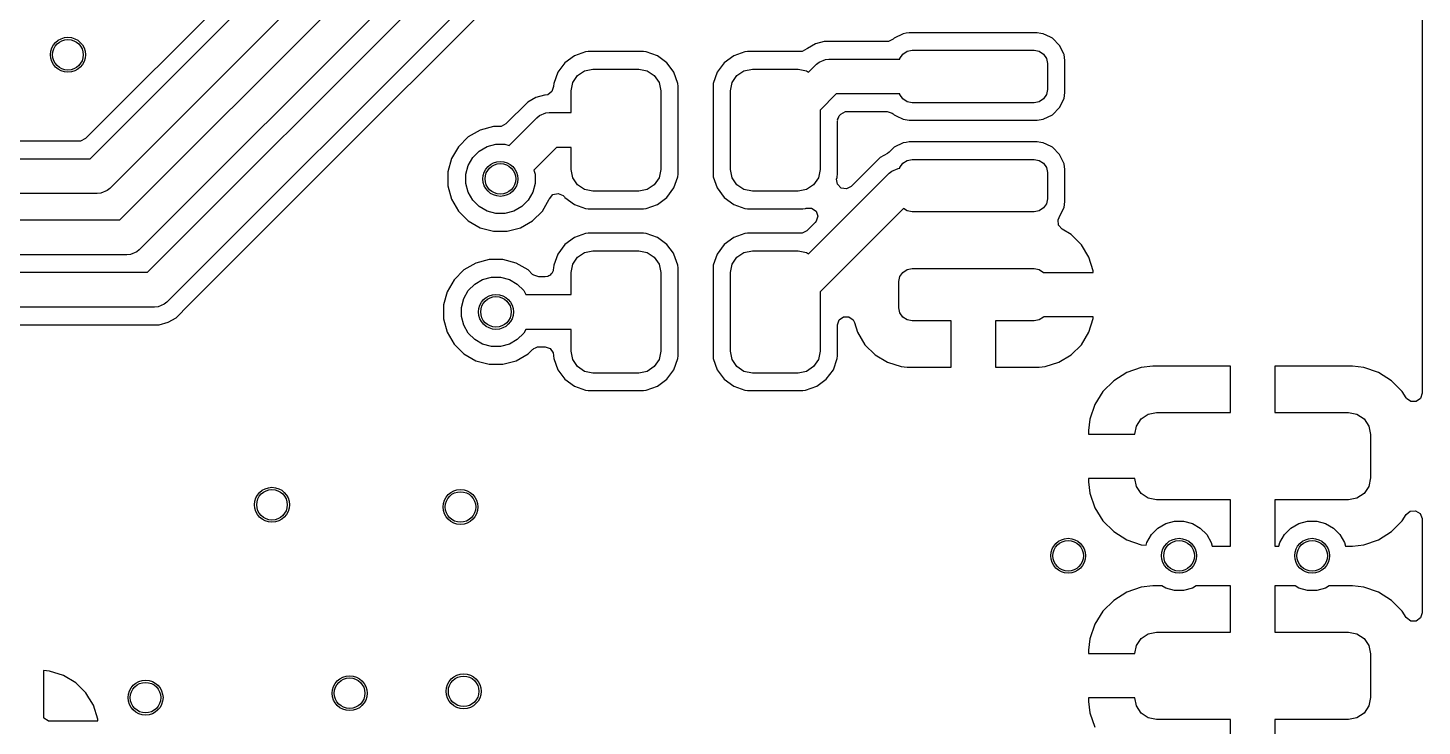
# Model space of a CAD drawing. Extents: x 3.9 to 7.48, y -4.89 to -2.91.
# Drawn here: x 6.85 to 7.478, y -3.614 to -3.299 of the extents above; entities that cross this region are included whole.
import ezdxf

# ---------------------------------------------------------------- set-up
doc = ezdxf.new("R2010")
doc.units = 0
doc.header["$MEASUREMENT"] = 0
doc.layers.add('BLACK', color=7, linetype='CONTINUOUS')

msp = doc.modelspace()

# ---------------------------------------------------------------- linework, layer by layer
at = {"layer": 'BLACK', "linetype": 'CONTINUOUS'}
for p, q in [((7.47826, -3.0308), (7.47826, -3.46423)), ((6.89104, -3.38602), (7.10688, -3.17018)), ((7.04977, -3.17513), (6.87553, -3.34936)), ((6.87766, -3.3584), (7.0588, -3.17726)), ((7.12032, -3.17901), (6.89986, -3.39946)), ((7.07224, -3.18608), (6.88649, -3.37184)), ((6.90349, -3.40964), (7.07518, -3.23795)), ((7.08401, -3.25139), (6.91232, -3.42308)), ((6.98216, -3.3644), (7.08116, -3.2654)), ((7.20469, -3.30664), (7.2011, -3.30872)), ((7.20469, -3.30664), (7.20469, -3.30664)), ((7.20469, -3.30664), (7.20469, -3.30664)), ((7.20871, -3.30557), (7.20469, -3.30664)), ((7.21286, -3.30557), (7.20871, -3.30557)), ((7.23701, -3.30557), (7.21286, -3.30557)), ((7.23762, -3.30552), (7.23701, -3.30557)), ((7.23977, -3.30443), (7.23762, -3.30552)), ((7.24015, -3.30404), (7.23977, -3.30443)), ((7.24429, -3.30202), (7.24015, -3.30404)), ((7.24015, -3.30404), (7.24015, -3.30404)), ((7.24015, -3.30404), (7.24015, -3.30404)), ((7.24563, -3.30183), (7.24429, -3.30202)), ((7.24697, -3.30163), (7.24563, -3.30183)), ((7.30471, -3.30163), (7.24697, -3.30163)), ((7.30632, -3.30187), (7.30471, -3.30163)), ((7.30739, -3.30202), (7.30632, -3.30187)), ((7.31071, -3.30365), (7.30739, -3.30202)), ((7.31153, -3.30404), (7.31071, -3.30365)), ((7.31478, -3.3073), (7.31153, -3.30404)), ((7.09603, -3.31194), (7.09173, -3.31512)), ((7.10108, -3.31018), (7.09603, -3.31194)), ((7.10228, -3.31006), (7.10108, -3.31018)), ((7.10108, -3.31018), (7.10108, -3.31018)), ((7.12722, -3.31006), (7.10228, -3.31006)), ((7.10228, -3.31006), (7.10228, -3.31006)), ((7.12842, -3.31018), (7.12722, -3.31006)), ((7.12722, -3.31006), (7.12722, -3.31006)), ((7.13347, -3.31194), (7.12842, -3.31018)), ((7.12842, -3.31018), (7.12842, -3.31018)), ((7.13777, -3.31512), (7.13347, -3.31194)), ((7.16788, -3.31194), (7.16358, -3.31512)), ((7.17293, -3.31018), (7.16788, -3.31194)), ((7.17413, -3.31006), (7.17293, -3.31018)), ((7.17293, -3.31018), (7.17293, -3.31018)), ((7.19814, -3.31006), (7.17413, -3.31006)), ((7.19875, -3.31002), (7.19814, -3.31006)), ((7.2009, -3.30892), (7.19875, -3.31002)), ((7.2011, -3.30872), (7.2009, -3.30892)), ((7.2011, -3.30872), (7.2011, -3.30872)), ((7.2011, -3.30872), (7.2011, -3.30872)), ((7.24283, -3.31317), (7.24411, -3.31125)), ((7.24411, -3.31125), (7.24602, -3.30997)), ((7.24602, -3.30997), (7.24828, -3.30952)), ((7.24828, -3.30952), (7.3034, -3.30952)), ((7.3034, -3.30952), (7.30566, -3.30997)), ((7.30566, -3.30997), (7.30758, -3.31125)), ((7.30758, -3.31125), (7.30886, -3.31317)), ((7.31548, -3.30872), (7.31478, -3.3073)), ((7.3167, -3.31121), (7.31548, -3.30872)), ((7.31681, -3.31144), (7.3167, -3.31121)), ((7.3172, -3.31412), (7.31681, -3.31144)), ((7.09173, -3.31512), (7.08856, -3.31942)), ((7.09173, -3.31512), (7.09173, -3.31512)), ((7.09746, -3.32084), (7.10065, -3.31871)), ((7.10065, -3.31871), (7.10441, -3.31796)), ((7.10441, -3.31796), (7.12508, -3.31796)), ((7.12508, -3.31796), (7.12885, -3.31871)), ((7.12885, -3.31871), (7.13204, -3.32084)), ((7.14018, -3.31839), (7.13777, -3.31512)), ((7.13777, -3.31512), (7.13777, -3.31512)), ((7.13777, -3.31512), (7.13777, -3.31512)), ((7.13777, -3.31512), (7.13777, -3.31512)), ((7.13777, -3.31512), (7.13777, -3.31512)), ((7.14094, -3.31942), (7.14018, -3.31839)), ((7.16358, -3.31512), (7.16041, -3.31942)), ((7.16358, -3.31512), (7.16358, -3.31512)), ((7.16931, -3.32084), (7.1725, -3.31871)), ((7.1725, -3.31871), (7.17627, -3.31796)), ((7.17627, -3.31796), (7.19693, -3.31796)), ((7.19693, -3.31796), (7.2007, -3.31871)), ((7.2007, -3.31871), (7.20164, -3.31934)), ((7.20164, -3.31934), (7.20521, -3.31577)), ((7.20521, -3.31577), (7.20641, -3.31479)), ((7.20641, -3.31479), (7.20925, -3.31361)), ((7.20925, -3.31361), (7.21078, -3.31346)), ((7.21078, -3.31346), (7.24277, -3.31346)), ((7.24277, -3.31346), (7.24283, -3.31317)), ((7.30886, -3.31317), (7.3093, -3.31543)), ((7.3093, -3.31543), (7.3093, -3.32724)), ((7.3172, -3.32855), (7.3172, -3.31412)), ((7.08679, -3.32447), (7.08668, -3.32566)), ((7.08856, -3.31942), (7.08679, -3.32447)), ((7.08679, -3.32447), (7.08679, -3.32447)), ((7.09457, -3.3278), (7.09532, -3.32403)), ((7.09532, -3.32403), (7.09746, -3.32084)), ((7.13204, -3.32084), (7.13418, -3.32403)), ((7.13418, -3.32403), (7.13493, -3.3278)), ((7.14271, -3.32447), (7.14094, -3.31942)), ((7.14282, -3.32566), (7.14271, -3.32447)), ((7.14271, -3.32447), (7.14271, -3.32447)), ((7.15864, -3.32447), (7.15853, -3.32566)), ((7.16041, -3.31942), (7.15864, -3.32447)), ((7.15864, -3.32447), (7.15864, -3.32447)), ((7.16642, -3.3278), (7.16717, -3.32403)), ((7.16717, -3.32403), (7.16931, -3.32084)), ((7.07859, -3.33082), (7.07499, -3.3329)), ((7.0826, -3.32975), (7.07859, -3.33082)), ((7.07859, -3.33082), (7.07859, -3.33082)), ((7.08278, -3.32975), (7.0826, -3.32975)), ((7.08399, -3.32956), (7.08278, -3.32975)), ((7.08593, -3.32814), (7.08399, -3.32956)), ((7.08668, -3.32585), (7.08593, -3.32814)), ((7.08668, -3.32566), (7.08668, -3.32585)), ((7.09457, -3.33764), (7.09457, -3.3278)), ((7.13493, -3.3278), (7.13493, -3.36323)), ((7.14282, -3.36537), (7.14282, -3.32566)), ((7.14282, -3.32566), (7.14282, -3.32566)), ((7.15853, -3.32566), (7.15853, -3.36537)), ((7.16642, -3.36323), (7.16642, -3.3278)), ((7.21404, -3.32921), (7.20678, -3.33648)), ((7.24277, -3.32921), (7.21404, -3.32921)), ((7.24283, -3.3295), (7.24277, -3.32921)), ((7.24411, -3.33142), (7.24283, -3.3295)), ((7.24602, -3.3327), (7.24411, -3.33142)), ((7.30758, -3.33142), (7.30566, -3.3327)), ((7.30886, -3.3295), (7.30758, -3.33142)), ((7.3093, -3.32724), (7.30886, -3.3295)), ((7.31478, -3.33537), (7.31681, -3.33123)), ((7.31681, -3.33123), (7.3172, -3.32855)), ((7.07206, -3.33584), (7.06815, -3.33974)), ((7.07499, -3.3329), (7.07206, -3.33584)), ((7.07206, -3.33584), (7.07206, -3.33584)), ((7.0803, -3.33897), (7.08314, -3.33779)), ((7.08314, -3.33779), (7.08467, -3.33764)), ((7.08467, -3.33764), (7.09457, -3.33764)), ((7.20678, -3.33648), (7.20678, -3.36323)), ((7.21617, -3.33825), (7.21832, -3.33715)), ((7.21832, -3.33715), (7.21893, -3.3371)), ((7.21893, -3.3371), (7.23701, -3.3371)), ((7.23701, -3.3371), (7.2393, -3.33785)), ((7.2393, -3.33785), (7.23977, -3.33824)), ((7.24828, -3.33315), (7.24602, -3.3327)), ((7.3034, -3.33315), (7.24828, -3.33315)), ((7.30566, -3.3327), (7.3034, -3.33315)), ((7.31153, -3.33863), (7.31478, -3.33537)), ((7.05956, -3.34388), (7.05355, -3.34549)), ((7.0624, -3.34388), (7.05956, -3.34388)), ((7.06301, -3.34383), (7.0624, -3.34388)), ((7.06516, -3.34273), (7.06301, -3.34383)), ((7.06815, -3.33974), (7.06516, -3.34273)), ((7.06664, -3.35242), (7.07911, -3.33995)), ((7.07911, -3.33995), (7.0803, -3.33897)), ((7.21467, -3.34136), (7.21477, -3.34106)), ((7.21467, -3.36537), (7.21467, -3.34136)), ((7.21472, -3.34075), (7.21513, -3.33994)), ((7.21477, -3.34106), (7.21472, -3.34075)), ((7.21513, -3.33994), (7.21542, -3.33907)), ((7.21542, -3.33907), (7.21581, -3.3386)), ((7.21581, -3.3386), (7.21617, -3.33825)), ((7.23977, -3.33824), (7.24015, -3.33863)), ((7.24015, -3.33863), (7.24105, -3.33907)), ((7.24105, -3.33907), (7.24429, -3.34065)), ((7.24429, -3.34065), (7.24429, -3.34065)), ((7.24429, -3.34065), (7.24429, -3.34065)), ((7.24429, -3.34065), (7.24697, -3.34104)), ((7.24697, -3.34104), (7.24697, -3.34104)), ((7.24697, -3.34104), (7.30471, -3.34104)), ((7.30471, -3.34104), (7.30739, -3.34065)), ((7.30471, -3.34104), (7.30471, -3.34104)), ((7.30739, -3.34065), (7.31153, -3.33863)), ((6.87277, -3.35051), (6.55653, -3.35051)), ((6.87338, -3.35046), (6.87277, -3.35051)), ((6.87553, -3.34936), (6.87338, -3.35046)), ((7.04816, -3.3486), (7.04376, -3.353)), ((7.05355, -3.34549), (7.04816, -3.3486)), ((7.04376, -3.353), (7.04064, -3.35839)), ((7.05018, -3.35793), (7.05309, -3.35502)), ((7.05309, -3.35502), (7.05665, -3.35297)), ((7.05665, -3.35297), (7.06062, -3.3519)), ((7.06062, -3.3519), (7.06473, -3.3519)), ((7.06473, -3.3519), (7.06664, -3.35242)), ((7.08794, -3.35339), (7.07778, -3.36355)), ((7.09457, -3.35339), (7.08794, -3.35339)), ((7.09457, -3.36323), (7.09457, -3.35339)), ((7.23721, -3.35601), (7.23389, -3.35793)), ((7.23801, -3.35539), (7.23721, -3.35601)), ((7.24015, -3.35326), (7.23801, -3.35539)), ((7.24429, -3.35123), (7.24015, -3.35326)), ((7.24563, -3.35104), (7.24429, -3.35123)), ((7.24697, -3.35084), (7.24563, -3.35104)), ((7.30471, -3.35084), (7.24697, -3.35084)), ((7.30632, -3.35108), (7.30471, -3.35084)), ((7.30739, -3.35123), (7.30632, -3.35108)), ((7.31094, -3.35297), (7.30739, -3.35123)), ((7.31153, -3.35326), (7.31094, -3.35297)), ((7.31478, -3.35651), (7.31153, -3.35326)), ((7.31626, -3.35953), (7.31478, -3.35651)), ((7.31478, -3.35651), (7.31478, -3.35651)), ((6.50511, -3.3584), (6.87766, -3.3584)), ((7.04064, -3.35839), (7.03903, -3.3644)), ((7.04706, -3.36546), (7.04813, -3.36149)), ((7.04813, -3.36149), (7.05018, -3.35793)), ((7.09532, -3.367), (7.09457, -3.36323)), ((7.13493, -3.36323), (7.13418, -3.367)), ((7.16717, -3.367), (7.16642, -3.36323)), ((7.20678, -3.36323), (7.20603, -3.367)), ((7.23389, -3.35793), (7.22088, -3.37094)), ((7.23389, -3.35793), (7.23389, -3.35793)), ((7.23919, -3.364), (7.24203, -3.36283)), ((7.24203, -3.36283), (7.24275, -3.36275)), ((7.24275, -3.36275), (7.24283, -3.36238)), ((7.24283, -3.36238), (7.24411, -3.36047)), ((7.24411, -3.36047), (7.24602, -3.35919)), ((7.24602, -3.35919), (7.24828, -3.35874)), ((7.24828, -3.35874), (7.3034, -3.35874)), ((7.3034, -3.35874), (7.30566, -3.35919)), ((7.30566, -3.35919), (7.30758, -3.36047)), ((7.30758, -3.36047), (7.30886, -3.36238)), ((7.30886, -3.36238), (7.3093, -3.36464)), ((7.31681, -3.36065), (7.31626, -3.35953)), ((7.3172, -3.36333), (7.31681, -3.36065)), ((6.92216, -3.4244), (6.98216, -3.3644)), ((7.03903, -3.3644), (7.03903, -3.37063)), ((7.04706, -3.36957), (7.04706, -3.36546)), ((7.07778, -3.36355), (7.07829, -3.36546)), ((7.07829, -3.36546), (7.07829, -3.36957)), ((7.09746, -3.37019), (7.09532, -3.367)), ((7.13418, -3.367), (7.13204, -3.37019)), ((7.14094, -3.37161), (7.14271, -3.36657)), ((7.14271, -3.36657), (7.14282, -3.36537)), ((7.14282, -3.36537), (7.14282, -3.36537)), ((7.15853, -3.36537), (7.15864, -3.36657)), ((7.15864, -3.36657), (7.15864, -3.36657)), ((7.15864, -3.36657), (7.16041, -3.37161)), ((7.16931, -3.37019), (7.16717, -3.367)), ((7.20164, -3.40134), (7.238, -3.36498)), ((7.20603, -3.367), (7.20389, -3.37019)), ((7.21427, -3.36757), (7.21444, -3.3669)), ((7.21465, -3.36995), (7.21427, -3.36757)), ((7.21444, -3.3669), (7.21456, -3.36657)), ((7.21456, -3.36657), (7.21467, -3.36537)), ((7.21467, -3.36537), (7.21467, -3.36537)), ((7.238, -3.36498), (7.23919, -3.364)), ((7.3093, -3.36464), (7.3093, -3.37645)), ((7.3172, -3.37776), (7.3172, -3.36333)), ((6.88092, -3.37415), (6.50837, -3.37415)), ((6.88246, -3.374), (6.88092, -3.37415)), ((6.88529, -3.37282), (6.88246, -3.374)), ((6.88649, -3.37184), (6.88529, -3.37282)), ((7.03903, -3.37063), (7.04064, -3.37664)), ((7.04813, -3.37354), (7.04706, -3.36957)), ((7.05018, -3.3771), (7.04813, -3.37354)), ((7.07722, -3.37354), (7.07517, -3.3771)), ((7.07829, -3.36957), (7.07722, -3.37354)), ((7.08478, -3.37645), (7.08635, -3.37462)), ((7.08635, -3.37462), (7.08869, -3.37406)), ((7.08869, -3.37406), (7.09092, -3.37498)), ((7.09092, -3.37498), (7.09152, -3.37563)), ((7.09152, -3.37563), (7.09173, -3.37592)), ((7.10065, -3.37233), (7.09746, -3.37019)), ((7.10441, -3.37308), (7.10065, -3.37233)), ((7.12508, -3.37308), (7.10441, -3.37308)), ((7.12885, -3.37233), (7.12508, -3.37308)), ((7.13204, -3.37019), (7.12885, -3.37233)), ((7.13777, -3.37592), (7.14094, -3.37161)), ((7.16041, -3.37161), (7.16358, -3.37592)), ((7.1725, -3.37233), (7.16931, -3.37019)), ((7.17627, -3.37308), (7.1725, -3.37233)), ((7.19693, -3.37308), (7.17627, -3.37308)), ((7.2007, -3.37233), (7.19693, -3.37308)), ((7.20389, -3.37019), (7.2007, -3.37233)), ((7.21635, -3.37166), (7.21465, -3.36995)), ((7.21873, -3.37203), (7.21635, -3.37166)), ((7.22088, -3.37094), (7.21873, -3.37203)), ((7.04064, -3.37664), (7.04376, -3.38203)), ((7.04376, -3.38203), (7.04816, -3.38643)), ((7.05309, -3.38001), (7.05018, -3.3771)), ((7.05665, -3.38207), (7.05309, -3.38001)), ((7.06062, -3.38313), (7.05665, -3.38207)), ((7.0687, -3.38207), (7.06473, -3.38313)), ((7.07226, -3.38001), (7.0687, -3.38207)), ((7.07517, -3.3771), (7.07226, -3.38001)), ((7.07719, -3.38643), (7.08159, -3.38203)), ((7.08159, -3.38203), (7.08471, -3.37664)), ((7.08471, -3.37664), (7.08478, -3.37645)), ((7.08471, -3.37664), (7.08471, -3.37664)), ((7.09173, -3.37592), (7.09173, -3.37592)), ((7.09173, -3.37592), (7.09173, -3.37592)), ((7.09173, -3.37592), (7.09603, -3.37909)), ((7.09603, -3.37909), (7.09603, -3.37909)), ((7.09603, -3.37909), (7.09603, -3.37909)), ((7.09603, -3.37909), (7.10108, -3.38086)), ((7.10108, -3.38086), (7.10228, -3.38097)), ((7.10228, -3.38097), (7.10228, -3.38097)), ((7.10228, -3.38097), (7.10228, -3.38097)), ((7.10228, -3.38097), (7.12722, -3.38097)), ((7.12722, -3.38097), (7.12842, -3.38086)), ((7.12722, -3.38097), (7.12722, -3.38097)), ((7.12842, -3.38086), (7.13347, -3.37909)), ((7.13347, -3.37909), (7.13777, -3.37592)), ((7.16358, -3.37592), (7.16358, -3.37592)), ((7.16358, -3.37592), (7.16358, -3.37592)), ((7.16358, -3.37592), (7.16358, -3.37592)), ((7.16358, -3.37592), (7.16358, -3.37592)), ((7.16358, -3.37592), (7.16788, -3.37909)), ((7.16788, -3.37909), (7.16788, -3.37909)), ((7.16788, -3.37909), (7.16788, -3.37909)), ((7.16788, -3.37909), (7.17293, -3.38086)), ((7.17293, -3.38086), (7.17413, -3.38097)), ((7.17413, -3.38097), (7.17413, -3.38097)), ((7.17413, -3.38097), (7.17413, -3.38097)), ((7.17413, -3.38097), (7.19907, -3.38097)), ((7.19907, -3.38097), (7.20027, -3.38086)), ((7.19907, -3.38097), (7.19907, -3.38097)), ((7.20027, -3.38086), (7.2006, -3.38074)), ((7.2006, -3.38074), (7.20301, -3.38069)), ((7.20301, -3.38069), (7.20499, -3.38206)), ((7.20499, -3.38206), (7.20578, -3.38433)), ((7.24442, -3.38084), (7.20678, -3.41848)), ((7.24602, -3.38191), (7.24442, -3.38084)), ((7.24828, -3.38236), (7.24602, -3.38191)), ((7.30566, -3.38191), (7.3034, -3.38236)), ((7.30758, -3.38063), (7.30566, -3.38191)), ((7.30886, -3.37871), (7.30758, -3.38063)), ((7.3093, -3.37645), (7.30886, -3.37871)), ((7.31464, -3.38487), (7.31602, -3.38206)), ((7.31602, -3.38206), (7.31681, -3.38045)), ((7.31681, -3.38045), (7.3172, -3.37776)), ((6.50889, -3.38602), (6.89104, -3.38602)), ((7.04816, -3.38643), (7.05355, -3.38955)), ((7.06473, -3.38313), (7.06062, -3.38313)), ((7.0718, -3.38955), (7.07719, -3.38643)), ((7.20464, -3.38718), (7.2009, -3.39092)), ((7.20509, -3.38664), (7.20464, -3.38718)), ((7.20578, -3.38433), (7.20509, -3.38664)), ((7.3034, -3.38236), (7.24828, -3.38236)), ((7.31418, -3.38594), (7.31466, -3.38488)), ((7.31438, -3.38834), (7.31418, -3.38594)), ((7.31596, -3.39016), (7.31438, -3.38834)), ((7.31466, -3.38488), (7.31464, -3.38487)), ((7.05355, -3.38955), (7.05956, -3.39116)), ((7.05956, -3.39116), (7.05956, -3.39116)), ((7.05956, -3.39116), (7.06579, -3.39116)), ((7.06579, -3.39116), (7.0718, -3.38955)), ((7.06579, -3.39116), (7.06579, -3.39116)), ((7.09603, -3.39394), (7.09173, -3.39712)), ((7.10108, -3.39218), (7.09603, -3.39394)), ((7.10228, -3.39206), (7.10108, -3.39218)), ((7.10108, -3.39218), (7.10108, -3.39218)), ((7.12722, -3.39206), (7.10228, -3.39206)), ((7.10228, -3.39206), (7.10228, -3.39206)), ((7.12842, -3.39218), (7.12722, -3.39206)), ((7.12722, -3.39206), (7.12722, -3.39206)), ((7.13347, -3.39394), (7.12842, -3.39218)), ((7.12842, -3.39218), (7.12842, -3.39218)), ((7.13777, -3.39712), (7.13347, -3.39394)), ((7.16788, -3.39394), (7.16358, -3.39712)), ((7.17293, -3.39218), (7.16788, -3.39394)), ((7.17413, -3.39206), (7.17293, -3.39218)), ((7.17293, -3.39218), (7.17293, -3.39218)), ((7.19814, -3.39206), (7.17413, -3.39206)), ((7.19875, -3.39202), (7.19814, -3.39206)), ((7.2009, -3.39092), (7.19875, -3.39202)), ((7.32003, -3.39263), (7.31596, -3.39016)), ((7.32463, -3.39722), (7.32003, -3.39263)), ((6.89867, -3.40044), (6.89583, -3.40162)), ((6.89986, -3.39946), (6.89867, -3.40044)), ((7.09173, -3.39712), (7.08856, -3.40142)), ((7.09173, -3.39712), (7.09173, -3.39712)), ((7.09746, -3.40284), (7.10065, -3.40071)), ((7.10065, -3.40071), (7.10441, -3.39996)), ((7.10441, -3.39996), (7.12508, -3.39996)), ((7.12508, -3.39996), (7.12885, -3.40071)), ((7.12885, -3.40071), (7.13204, -3.40284)), ((7.14066, -3.40103), (7.13777, -3.39712)), ((7.13777, -3.39712), (7.13777, -3.39712)), ((7.13777, -3.39712), (7.13777, -3.39712)), ((7.13777, -3.39712), (7.13777, -3.39712)), ((7.13777, -3.39712), (7.13777, -3.39712)), ((7.16358, -3.39712), (7.16041, -3.40142)), ((7.16358, -3.39712), (7.16358, -3.39712)), ((7.16931, -3.40284), (7.1725, -3.40071)), ((7.1725, -3.40071), (7.17627, -3.39996)), ((7.17627, -3.39996), (7.19693, -3.39996)), ((7.19693, -3.39996), (7.2007, -3.40071)), ((7.2007, -3.40071), (7.20164, -3.40134)), ((7.32799, -3.40279), (7.32463, -3.39722)), ((6.8943, -3.40177), (6.51215, -3.40177)), ((6.89583, -3.40162), (6.8943, -3.40177)), ((7.05155, -3.40549), (7.04616, -3.4086)), ((7.05756, -3.40388), (7.05155, -3.40549)), ((7.06379, -3.40388), (7.05756, -3.40388)), ((7.0698, -3.40549), (7.06379, -3.40388)), ((7.07519, -3.4086), (7.0698, -3.40549)), ((7.08679, -3.40647), (7.08668, -3.40766)), ((7.08856, -3.40142), (7.08679, -3.40647)), ((7.08679, -3.40647), (7.08679, -3.40647)), ((7.09457, -3.4098), (7.09532, -3.40603)), ((7.09532, -3.40603), (7.09746, -3.40284)), ((7.13204, -3.40284), (7.13418, -3.40603)), ((7.13418, -3.40603), (7.13493, -3.4098)), ((7.14094, -3.40142), (7.14066, -3.40103)), ((7.14271, -3.40647), (7.14094, -3.40142)), ((7.14281, -3.4076), (7.14271, -3.40647)), ((7.15864, -3.40647), (7.15853, -3.40766)), ((7.16041, -3.40142), (7.15864, -3.40647)), ((7.15864, -3.40647), (7.15864, -3.40647)), ((7.16642, -3.4098), (7.16717, -3.40603)), ((7.16717, -3.40603), (7.16931, -3.40284)), ((7.32993, -3.40899), (7.32799, -3.40279)), ((7.32799, -3.40279), (7.32799, -3.40279)), ((6.53008, -3.40964), (6.90349, -3.40964)), ((7.04176, -3.413), (7.03864, -3.41839)), ((7.04616, -3.4086), (7.04176, -3.413)), ((7.05109, -3.41502), (7.05465, -3.41297)), ((7.05465, -3.41297), (7.05862, -3.4119)), ((7.05862, -3.4119), (7.06273, -3.4119)), ((7.06273, -3.4119), (7.0667, -3.41297)), ((7.0667, -3.41297), (7.07026, -3.41502)), ((7.0772, -3.41061), (7.07519, -3.4086)), ((7.07519, -3.4086), (7.07519, -3.4086)), ((7.07767, -3.411), (7.0772, -3.41061)), ((7.07996, -3.41175), (7.07767, -3.411)), ((7.08278, -3.41175), (7.07996, -3.41175)), ((7.08399, -3.41156), (7.08278, -3.41175)), ((7.08448, -3.4112), (7.08399, -3.41156)), ((7.08507, -3.411), (7.08448, -3.4112)), ((7.08543, -3.41051), (7.08507, -3.411)), ((7.08593, -3.41014), (7.08543, -3.41051)), ((7.08613, -3.40956), (7.08593, -3.41014)), ((7.08649, -3.40906), (7.08613, -3.40956)), ((7.08668, -3.40785), (7.08649, -3.40844)), ((7.08649, -3.40844), (7.08649, -3.40906)), ((7.08668, -3.40766), (7.08668, -3.40785)), ((7.09457, -3.41964), (7.09457, -3.4098)), ((7.13493, -3.4098), (7.13493, -3.44523)), ((7.14282, -3.40766), (7.14281, -3.4076)), ((7.14282, -3.44737), (7.14282, -3.40766)), ((7.14282, -3.40766), (7.14282, -3.40766)), ((7.15853, -3.40766), (7.15853, -3.44737)), ((7.16642, -3.44523), (7.16642, -3.4098)), ((7.24238, -3.41386), (7.24283, -3.4116)), ((7.24283, -3.4116), (7.24411, -3.40968)), ((7.24411, -3.40968), (7.24602, -3.4084)), ((7.24602, -3.4084), (7.24828, -3.40795)), ((7.24828, -3.40795), (7.3034, -3.40795)), ((7.3034, -3.40795), (7.30566, -3.4084)), ((7.30566, -3.4084), (7.30758, -3.40968)), ((7.30758, -3.40968), (7.30763, -3.40976)), ((7.30763, -3.40976), (7.33, -3.40976)), ((7.33, -3.40976), (7.32993, -3.40899)), ((7.32993, -3.40899), (7.32993, -3.40899)), ((7.03864, -3.41839), (7.03703, -3.4244)), ((7.04613, -3.42149), (7.04818, -3.41793)), ((7.04818, -3.41793), (7.05109, -3.41502)), ((7.07026, -3.41502), (7.07317, -3.41793)), ((7.07317, -3.41793), (7.07416, -3.41964)), ((7.07416, -3.41964), (7.09457, -3.41964)), ((7.20678, -3.41848), (7.20678, -3.44523)), ((7.24238, -3.42567), (7.24238, -3.41386)), ((6.90675, -3.42539), (6.53334, -3.42539)), ((6.90829, -3.42524), (6.90675, -3.42539)), ((6.91112, -3.42406), (6.90829, -3.42524)), ((6.91232, -3.42308), (6.91112, -3.42406)), ((6.91643, -3.43013), (6.92216, -3.4244)), ((7.03703, -3.4244), (7.03703, -3.43063)), ((7.04506, -3.42546), (7.04613, -3.42149)), ((7.04506, -3.42957), (7.04506, -3.42546)), ((7.24283, -3.42793), (7.24238, -3.42567)), ((6.90883, -3.43328), (6.91284, -3.43221)), ((6.91284, -3.43221), (6.91643, -3.43013)), ((6.91284, -3.43221), (6.91284, -3.43221)), ((6.91284, -3.43221), (6.91284, -3.43221)), ((6.91643, -3.43013), (6.91643, -3.43013)), ((6.91643, -3.43013), (6.91643, -3.43013)), ((7.03703, -3.43063), (7.03864, -3.43664)), ((7.04613, -3.43354), (7.04506, -3.42957)), ((7.21467, -3.4334), (7.21542, -3.43111)), ((7.21542, -3.43111), (7.21736, -3.4297)), ((7.21736, -3.4297), (7.21977, -3.4297)), ((7.21977, -3.4297), (7.22172, -3.43111)), ((7.22172, -3.43111), (7.22229, -3.43224)), ((7.22229, -3.43224), (7.22369, -3.43673)), ((7.24411, -3.42984), (7.24283, -3.42793)), ((7.24602, -3.43112), (7.24411, -3.42984)), ((7.24828, -3.43157), (7.24602, -3.43112)), ((7.26584, -3.43157), (7.24828, -3.43157)), ((7.26584, -3.45244), (7.26584, -3.43157)), ((7.3034, -3.43157), (7.28584, -3.43157)), ((7.28584, -3.43157), (7.28584, -3.45244)), ((7.30566, -3.43112), (7.3034, -3.43157)), ((7.30758, -3.42984), (7.30566, -3.43112)), ((7.30763, -3.42976), (7.30758, -3.42984)), ((7.33, -3.42976), (7.30763, -3.42976)), ((7.32799, -3.43673), (7.32993, -3.43053)), ((7.32993, -3.43053), (7.33, -3.42976)), ((7.32993, -3.43053), (7.32993, -3.43053)), ((6.60591, -3.43328), (6.90883, -3.43328)), ((6.90883, -3.43328), (6.90883, -3.43328)), ((7.03864, -3.43664), (7.04176, -3.44203)), ((7.04818, -3.4371), (7.04613, -3.43354)), ((7.05109, -3.44001), (7.04818, -3.4371)), ((7.07317, -3.4371), (7.07026, -3.44001)), ((7.07416, -3.43539), (7.07317, -3.4371)), ((7.09457, -3.43539), (7.07416, -3.43539)), ((7.09457, -3.44523), (7.09457, -3.43539)), ((7.21467, -3.44737), (7.21467, -3.4334)), ((7.22369, -3.43673), (7.22369, -3.43673)), ((7.22369, -3.43673), (7.22705, -3.4423)), ((7.32463, -3.4423), (7.32799, -3.43673)), ((7.32799, -3.43673), (7.32799, -3.43673)), ((7.04176, -3.44203), (7.04616, -3.44643)), ((7.05465, -3.44207), (7.05109, -3.44001)), ((7.05862, -3.44313), (7.05465, -3.44207)), ((7.06273, -3.44313), (7.05862, -3.44313)), ((7.0667, -3.44207), (7.06273, -3.44313)), ((7.07026, -3.44001), (7.0667, -3.44207)), ((7.07661, -3.44502), (7.0772, -3.44443)), ((7.0772, -3.44443), (7.07748, -3.44428)), ((7.07748, -3.44428), (7.07767, -3.44403)), ((7.07767, -3.44403), (7.07853, -3.44375)), ((7.07853, -3.44375), (7.07935, -3.44333)), ((7.07935, -3.44333), (7.07996, -3.44328)), ((7.07996, -3.44328), (7.08278, -3.44328)), ((7.08278, -3.44328), (7.08507, -3.44403)), ((7.08507, -3.44403), (7.08649, -3.44598)), ((7.22705, -3.4423), (7.23165, -3.4469)), ((7.32003, -3.4469), (7.32463, -3.4423)), ((7.04616, -3.44643), (7.05155, -3.44955)), ((7.05155, -3.44955), (7.05756, -3.45116)), ((7.05756, -3.45116), (7.05756, -3.45116)), ((7.05756, -3.45116), (7.06379, -3.45116)), ((7.06379, -3.45116), (7.0698, -3.44955)), ((7.06379, -3.45116), (7.06379, -3.45116)), ((7.0698, -3.44955), (7.07519, -3.44643)), ((7.07519, -3.44643), (7.07661, -3.44502)), ((7.08649, -3.44598), (7.08668, -3.44718)), ((7.08668, -3.44718), (7.08668, -3.44737)), ((7.08668, -3.44737), (7.08679, -3.44857)), ((7.08679, -3.44857), (7.08679, -3.44857)), ((7.08679, -3.44857), (7.08856, -3.45361)), ((7.09532, -3.449), (7.09457, -3.44523)), ((7.09746, -3.45219), (7.09532, -3.449)), ((7.13418, -3.449), (7.13204, -3.45219)), ((7.13493, -3.44523), (7.13418, -3.449)), ((7.14094, -3.45361), (7.14271, -3.44857)), ((7.14271, -3.44857), (7.14282, -3.44737)), ((7.14282, -3.44737), (7.14282, -3.44737)), ((7.15853, -3.44737), (7.15864, -3.44857)), ((7.15864, -3.44857), (7.15864, -3.44857)), ((7.15864, -3.44857), (7.16041, -3.45361)), ((7.16717, -3.449), (7.16642, -3.44523)), ((7.16931, -3.45219), (7.16717, -3.449)), ((7.20603, -3.449), (7.20389, -3.45219)), ((7.20678, -3.44523), (7.20603, -3.449)), ((7.21279, -3.45361), (7.21456, -3.44857)), ((7.21456, -3.44857), (7.21467, -3.44737)), ((7.21467, -3.44737), (7.21467, -3.44737)), ((7.23165, -3.4469), (7.23721, -3.45026)), ((7.23721, -3.45026), (7.23721, -3.45026)), ((7.23721, -3.45026), (7.24342, -3.45219)), ((7.30826, -3.45219), (7.31447, -3.45026)), ((7.31447, -3.45026), (7.32003, -3.4469)), ((7.31447, -3.45026), (7.31447, -3.45026)), ((7.08856, -3.45361), (7.09173, -3.45792)), ((7.10065, -3.45433), (7.09746, -3.45219)), ((7.10441, -3.45508), (7.10065, -3.45433)), ((7.12508, -3.45508), (7.10441, -3.45508)), ((7.12885, -3.45433), (7.12508, -3.45508)), ((7.13204, -3.45219), (7.12885, -3.45433)), ((7.13777, -3.45792), (7.14094, -3.45361)), ((7.16041, -3.45361), (7.16358, -3.45792)), ((7.1725, -3.45433), (7.16931, -3.45219)), ((7.17627, -3.45508), (7.1725, -3.45433)), ((7.19693, -3.45508), (7.17627, -3.45508)), ((7.2007, -3.45433), (7.19693, -3.45508)), ((7.20389, -3.45219), (7.2007, -3.45433)), ((7.20962, -3.45792), (7.21279, -3.45361)), ((7.24342, -3.45219), (7.24342, -3.45219)), ((7.24342, -3.45219), (7.24612, -3.45244)), ((7.24612, -3.45244), (7.24612, -3.45244)), ((7.24612, -3.45244), (7.26584, -3.45244)), ((7.26584, -3.45244), (7.26584, -3.45244)), ((7.28584, -3.45244), (7.28584, -3.45244)), ((7.28584, -3.45244), (7.30556, -3.45244)), ((7.30556, -3.45244), (7.30826, -3.45219)), ((7.30556, -3.45244), (7.30556, -3.45244)), ((7.30826, -3.45219), (7.30826, -3.45219)), ((7.34511, -3.45491), (7.33925, -3.45859)), ((7.35164, -3.45262), (7.34511, -3.45491)), ((7.35679, -3.45204), (7.35164, -3.45262)), ((7.35164, -3.45262), (7.35164, -3.45262)), ((7.39182, -3.45204), (7.35679, -3.45204)), ((7.39182, -3.47291), (7.39182, -3.45204)), ((7.39182, -3.45204), (7.39182, -3.45204)), ((7.44686, -3.45204), (7.41182, -3.45204)), ((7.41182, -3.45204), (7.41182, -3.45204)), ((7.41182, -3.45204), (7.41182, -3.47291)), ((7.45201, -3.45262), (7.44686, -3.45204)), ((7.45854, -3.45491), (7.45201, -3.45262)), ((7.45201, -3.45262), (7.45201, -3.45262)), ((7.4644, -3.45859), (7.45854, -3.45491)), ((7.09173, -3.45792), (7.09173, -3.45792)), ((7.09173, -3.45792), (7.09173, -3.45792)), ((7.09173, -3.45792), (7.09173, -3.45792)), ((7.09173, -3.45792), (7.09173, -3.45792)), ((7.09173, -3.45792), (7.09603, -3.46109)), ((7.09603, -3.46109), (7.09603, -3.46109)), ((7.09603, -3.46109), (7.09603, -3.46109)), ((7.09603, -3.46109), (7.10108, -3.46286)), ((7.10108, -3.46286), (7.10228, -3.46297)), ((7.10228, -3.46297), (7.10228, -3.46297)), ((7.10228, -3.46297), (7.10228, -3.46297)), ((7.10228, -3.46297), (7.12722, -3.46297)), ((7.12722, -3.46297), (7.12842, -3.46286)), ((7.12722, -3.46297), (7.12722, -3.46297)), ((7.12842, -3.46286), (7.13347, -3.46109)), ((7.13347, -3.46109), (7.13777, -3.45792)), ((7.16358, -3.45792), (7.16358, -3.45792)), ((7.16358, -3.45792), (7.16358, -3.45792)), ((7.16358, -3.45792), (7.16358, -3.45792)), ((7.16358, -3.45792), (7.16358, -3.45792)), ((7.16358, -3.45792), (7.16788, -3.46109)), ((7.16788, -3.46109), (7.16788, -3.46109)), ((7.16788, -3.46109), (7.16788, -3.46109)), ((7.16788, -3.46109), (7.17293, -3.46286)), ((7.17293, -3.46286), (7.17413, -3.46297)), ((7.17413, -3.46297), (7.17413, -3.46297)), ((7.17413, -3.46297), (7.17413, -3.46297)), ((7.17413, -3.46297), (7.19907, -3.46297)), ((7.19907, -3.46297), (7.20027, -3.46286)), ((7.19907, -3.46297), (7.19907, -3.46297)), ((7.20027, -3.46286), (7.20532, -3.46109)), ((7.20532, -3.46109), (7.20962, -3.45792)), ((7.33436, -3.46349), (7.33067, -3.46934)), ((7.33925, -3.45859), (7.33436, -3.46349)), ((7.46929, -3.46349), (7.4644, -3.45859)), ((7.4644, -3.45859), (7.4644, -3.45859)), ((7.47106, -3.4663), (7.46929, -3.46349)), ((7.33067, -3.46934), (7.32839, -3.47588)), ((7.47121, -3.46652), (7.47106, -3.4663)), ((7.47316, -3.46794), (7.47121, -3.46652)), ((7.47557, -3.46794), (7.47316, -3.46794)), ((7.47752, -3.46652), (7.47557, -3.46794)), ((7.47826, -3.46423), (7.47752, -3.46652)), ((7.32839, -3.47588), (7.32781, -3.48103)), ((7.32839, -3.47588), (7.32839, -3.47588)), ((7.34942, -3.47899), (7.35156, -3.47579)), ((7.35156, -3.47579), (7.35475, -3.47366)), ((7.35475, -3.47366), (7.35852, -3.47291)), ((7.35852, -3.47291), (7.39182, -3.47291)), ((7.41182, -3.47291), (7.44513, -3.47291)), ((7.44513, -3.47291), (7.4489, -3.47366)), ((7.4489, -3.47366), (7.45209, -3.47579)), ((7.45209, -3.47579), (7.45422, -3.47899)), ((7.32781, -3.48103), (7.32781, -3.4826)), ((7.32781, -3.4826), (7.32781, -3.4826)), ((7.32781, -3.4826), (7.34871, -3.4826)), ((7.34871, -3.4826), (7.34942, -3.47899)), ((7.45422, -3.47899), (7.45497, -3.48275)), ((7.45497, -3.48275), (7.45497, -3.50244)), ((7.32781, -3.5026), (7.32781, -3.50416)), ((7.34871, -3.5026), (7.32781, -3.5026)), ((7.32781, -3.5026), (7.32781, -3.5026)), ((7.32781, -3.50416), (7.32839, -3.50931)), ((7.34942, -3.5062), (7.34871, -3.5026)), ((7.35156, -3.5094), (7.34942, -3.5062)), ((7.45422, -3.5062), (7.45209, -3.5094)), ((7.45497, -3.50244), (7.45422, -3.5062)), ((7.32839, -3.50931), (7.32839, -3.50931)), ((7.32839, -3.50931), (7.33067, -3.51585)), ((7.35475, -3.51153), (7.35156, -3.5094)), ((7.35852, -3.51228), (7.35475, -3.51153)), ((7.39182, -3.51228), (7.35852, -3.51228)), ((7.39182, -3.53315), (7.39182, -3.51228)), ((7.44513, -3.51228), (7.41182, -3.51228)), ((7.41182, -3.51228), (7.41182, -3.53315)), ((7.4489, -3.51153), (7.44513, -3.51228)), ((7.45209, -3.5094), (7.4489, -3.51153)), ((7.33067, -3.51585), (7.33436, -3.52171)), ((7.46929, -3.52171), (7.47106, -3.51889)), ((7.47106, -3.51889), (7.47291, -3.51734)), ((7.47291, -3.51734), (7.47532, -3.51718)), ((7.47532, -3.51718), (7.47736, -3.51846)), ((7.47736, -3.51846), (7.47825, -3.5207)), ((7.33436, -3.52171), (7.33925, -3.5266)), ((7.33925, -3.5266), (7.33925, -3.5266)), ((7.33925, -3.5266), (7.34511, -3.53028)), ((7.35618, -3.52793), (7.35909, -3.52502)), ((7.35909, -3.52502), (7.36265, -3.52297)), ((7.36265, -3.52297), (7.36662, -3.5219)), ((7.36662, -3.5219), (7.37073, -3.5219)), ((7.37073, -3.5219), (7.3747, -3.52297)), ((7.3747, -3.52297), (7.37826, -3.52502)), ((7.37826, -3.52502), (7.38117, -3.52793)), ((7.41618, -3.52793), (7.41909, -3.52502)), ((7.41909, -3.52502), (7.42265, -3.52297)), ((7.42265, -3.52297), (7.42662, -3.5219)), ((7.42662, -3.5219), (7.43073, -3.5219)), ((7.43073, -3.5219), (7.4347, -3.52297)), ((7.4347, -3.52297), (7.43826, -3.52502)), ((7.43826, -3.52502), (7.44117, -3.52793)), ((7.45854, -3.53028), (7.4644, -3.5266)), ((7.4644, -3.5266), (7.46929, -3.52171)), ((7.46929, -3.52171), (7.46929, -3.52171)), ((7.47825, -3.5207), (7.47826, -3.52096)), ((7.47826, -3.52096), (7.47826, -3.56329)), ((7.34511, -3.53028), (7.35164, -3.53257)), ((7.35164, -3.53257), (7.35164, -3.53257)), ((7.35164, -3.53257), (7.35377, -3.53281)), ((7.35377, -3.53281), (7.35413, -3.53149)), ((7.35413, -3.53149), (7.35618, -3.52793)), ((7.38117, -3.52793), (7.38322, -3.53149)), ((7.38322, -3.53149), (7.38367, -3.53315)), ((7.41368, -3.53315), (7.41413, -3.53149)), ((7.41413, -3.53149), (7.41618, -3.52793)), ((7.44117, -3.52793), (7.44322, -3.53149)), ((7.44322, -3.53149), (7.44367, -3.53315)), ((7.44686, -3.53315), (7.45201, -3.53257)), ((7.45201, -3.53257), (7.45854, -3.53028)), ((7.45201, -3.53257), (7.45201, -3.53257)), ((7.38367, -3.53315), (7.39182, -3.53315)), ((7.39182, -3.53315), (7.39182, -3.53315)), ((7.41182, -3.53315), (7.41182, -3.53315)), ((7.41182, -3.53315), (7.41368, -3.53315)), ((7.44367, -3.53315), (7.44686, -3.53315)), ((7.44686, -3.53315), (7.44686, -3.53315)), ((7.35164, -3.55168), (7.34511, -3.55397)), ((7.35679, -3.5511), (7.35164, -3.55168)), ((7.35164, -3.55168), (7.35164, -3.55168)), ((7.36097, -3.5511), (7.35679, -3.5511)), ((7.36265, -3.55207), (7.36097, -3.5511)), ((7.37638, -3.5511), (7.3747, -3.55207)), ((7.39182, -3.5511), (7.37638, -3.5511)), ((7.39182, -3.57197), (7.39182, -3.5511)), ((7.39182, -3.5511), (7.39182, -3.5511)), ((7.42097, -3.5511), (7.41182, -3.5511)), ((7.41182, -3.5511), (7.41182, -3.5511)), ((7.41182, -3.5511), (7.41182, -3.57197)), ((7.42265, -3.55207), (7.42097, -3.5511)), ((7.43638, -3.5511), (7.4347, -3.55207)), ((7.44686, -3.5511), (7.43638, -3.5511)), ((7.45201, -3.55168), (7.44686, -3.5511)), ((7.45854, -3.55397), (7.45201, -3.55168)), ((7.45201, -3.55168), (7.45201, -3.55168)), ((7.33925, -3.55765), (7.33436, -3.56254)), ((7.34511, -3.55397), (7.33925, -3.55765)), ((7.36662, -3.55313), (7.36265, -3.55207)), ((7.37073, -3.55313), (7.36662, -3.55313)), ((7.3747, -3.55207), (7.37073, -3.55313)), ((7.42662, -3.55313), (7.42265, -3.55207)), ((7.43073, -3.55313), (7.42662, -3.55313)), ((7.4347, -3.55207), (7.43073, -3.55313)), ((7.4644, -3.55765), (7.45854, -3.55397)), ((7.46929, -3.56254), (7.4644, -3.55765)), ((7.4644, -3.55765), (7.4644, -3.55765)), ((7.33436, -3.56254), (7.33067, -3.5684)), ((7.47106, -3.56536), (7.46929, -3.56254)), ((7.47826, -3.56329), (7.47752, -3.56558)), ((7.33067, -3.5684), (7.32839, -3.57493)), ((7.47121, -3.56558), (7.47106, -3.56536)), ((7.47316, -3.56699), (7.47121, -3.56558)), ((7.47557, -3.56699), (7.47316, -3.56699)), ((7.47752, -3.56558), (7.47557, -3.56699)), ((7.32839, -3.57493), (7.32781, -3.58008)), ((7.32839, -3.57493), (7.32839, -3.57493)), ((7.34942, -3.57804), (7.35156, -3.57485)), ((7.35156, -3.57485), (7.35475, -3.57271)), ((7.35475, -3.57271), (7.35852, -3.57197)), ((7.35852, -3.57197), (7.39182, -3.57197)), ((7.41182, -3.57197), (7.44513, -3.57197)), ((7.44513, -3.57197), (7.4489, -3.57271)), ((7.4489, -3.57271), (7.45209, -3.57485)), ((7.45209, -3.57485), (7.45422, -3.57804)), ((7.32781, -3.58008), (7.32781, -3.58165)), ((7.32781, -3.58165), (7.32781, -3.58165)), ((7.32781, -3.58165), (7.34871, -3.58165)), ((7.34871, -3.58165), (7.34942, -3.57804)), ((7.45422, -3.57804), (7.45497, -3.58181)), ((7.45497, -3.58181), (7.45497, -3.60149)), ((6.85671, -3.58928), (6.85667, -3.58928)), ((6.85667, -3.58928), (6.85667, -3.58928)), ((6.85667, -3.58928), (6.85667, -3.61057)), ((6.85941, -3.58953), (6.85671, -3.58928)), ((6.86562, -3.59146), (6.85941, -3.58953)), ((6.85941, -3.58953), (6.85941, -3.58953)), ((6.87118, -3.59482), (6.86562, -3.59146)), ((6.86562, -3.59146), (6.86562, -3.59146)), ((6.87578, -3.59942), (6.87118, -3.59482)), ((6.87713, -3.60165), (6.87578, -3.59942)), ((6.87737, -3.60205), (6.87713, -3.60165)), ((6.87914, -3.60498), (6.87737, -3.60205)), ((6.87737, -3.60205), (6.87737, -3.60205)), ((7.32781, -3.60165), (7.32781, -3.60322)), ((7.34871, -3.60165), (7.32781, -3.60165)), ((7.32781, -3.60165), (7.32781, -3.60165)), ((7.34942, -3.60526), (7.34871, -3.60165)), ((7.45497, -3.60149), (7.45422, -3.60526)), ((6.88108, -3.61119), (6.87914, -3.60498)), ((6.87914, -3.60498), (6.87914, -3.60498)), ((7.32781, -3.60322), (7.32839, -3.60837)), ((7.32839, -3.60837), (7.32839, -3.60837)), ((7.32839, -3.60837), (7.33067, -3.6149)), ((7.35156, -3.60845), (7.34942, -3.60526)), ((7.45422, -3.60526), (7.45209, -3.60845)), ((6.85667, -3.61057), (6.85681, -3.6106)), ((6.85681, -3.6106), (6.85872, -3.61188)), ((6.85872, -3.61188), (6.85878, -3.61196)), ((6.85878, -3.61196), (6.88115, -3.61196)), ((6.88115, -3.61196), (6.88108, -3.61119)), ((6.88108, -3.61119), (6.88108, -3.61119)), ((7.35475, -3.61059), (7.35156, -3.60845)), ((7.35852, -3.61134), (7.35475, -3.61059)), ((7.39182, -3.61134), (7.35852, -3.61134)), ((7.39182, -3.6322), (7.39182, -3.61134)), ((7.44513, -3.61134), (7.41182, -3.61134)), ((7.41182, -3.61134), (7.41182, -3.6322)), ((7.4489, -3.61059), (7.44513, -3.61134)), ((7.45209, -3.60845), (7.4489, -3.61059))]:
    msp.add_line(p, q, dxfattribs=at)
at = {"layer": 'BLACK'}
for centre in [(6.86767, -3.31152), (7.06267, -3.36752), (7.06067, -3.42752), (6.95967, -3.51452), (7.04467, -3.51552), (7.31867, -3.53752), (7.36867, -3.53752), (7.42867, -3.53752), (6.90267, -3.60152), (6.99467, -3.59952), (7.04608, -3.59866)]:
    msp.add_circle(centre, 0.00787, dxfattribs=at)
at = {"layer": 'WHITE'}
for centre in [(6.86767, -3.31152), (7.06267, -3.36752), (7.06067, -3.42752), (6.95967, -3.51452), (7.04467, -3.51552), (7.31867, -3.53752), (7.36867, -3.53752), (7.42867, -3.53752), (6.90267, -3.60152), (6.99467, -3.59952), (7.04608, -3.59866)]:
    msp.add_circle(centre, 0.00689, dxfattribs=at)

doc.saveas('drawing.dxf')
